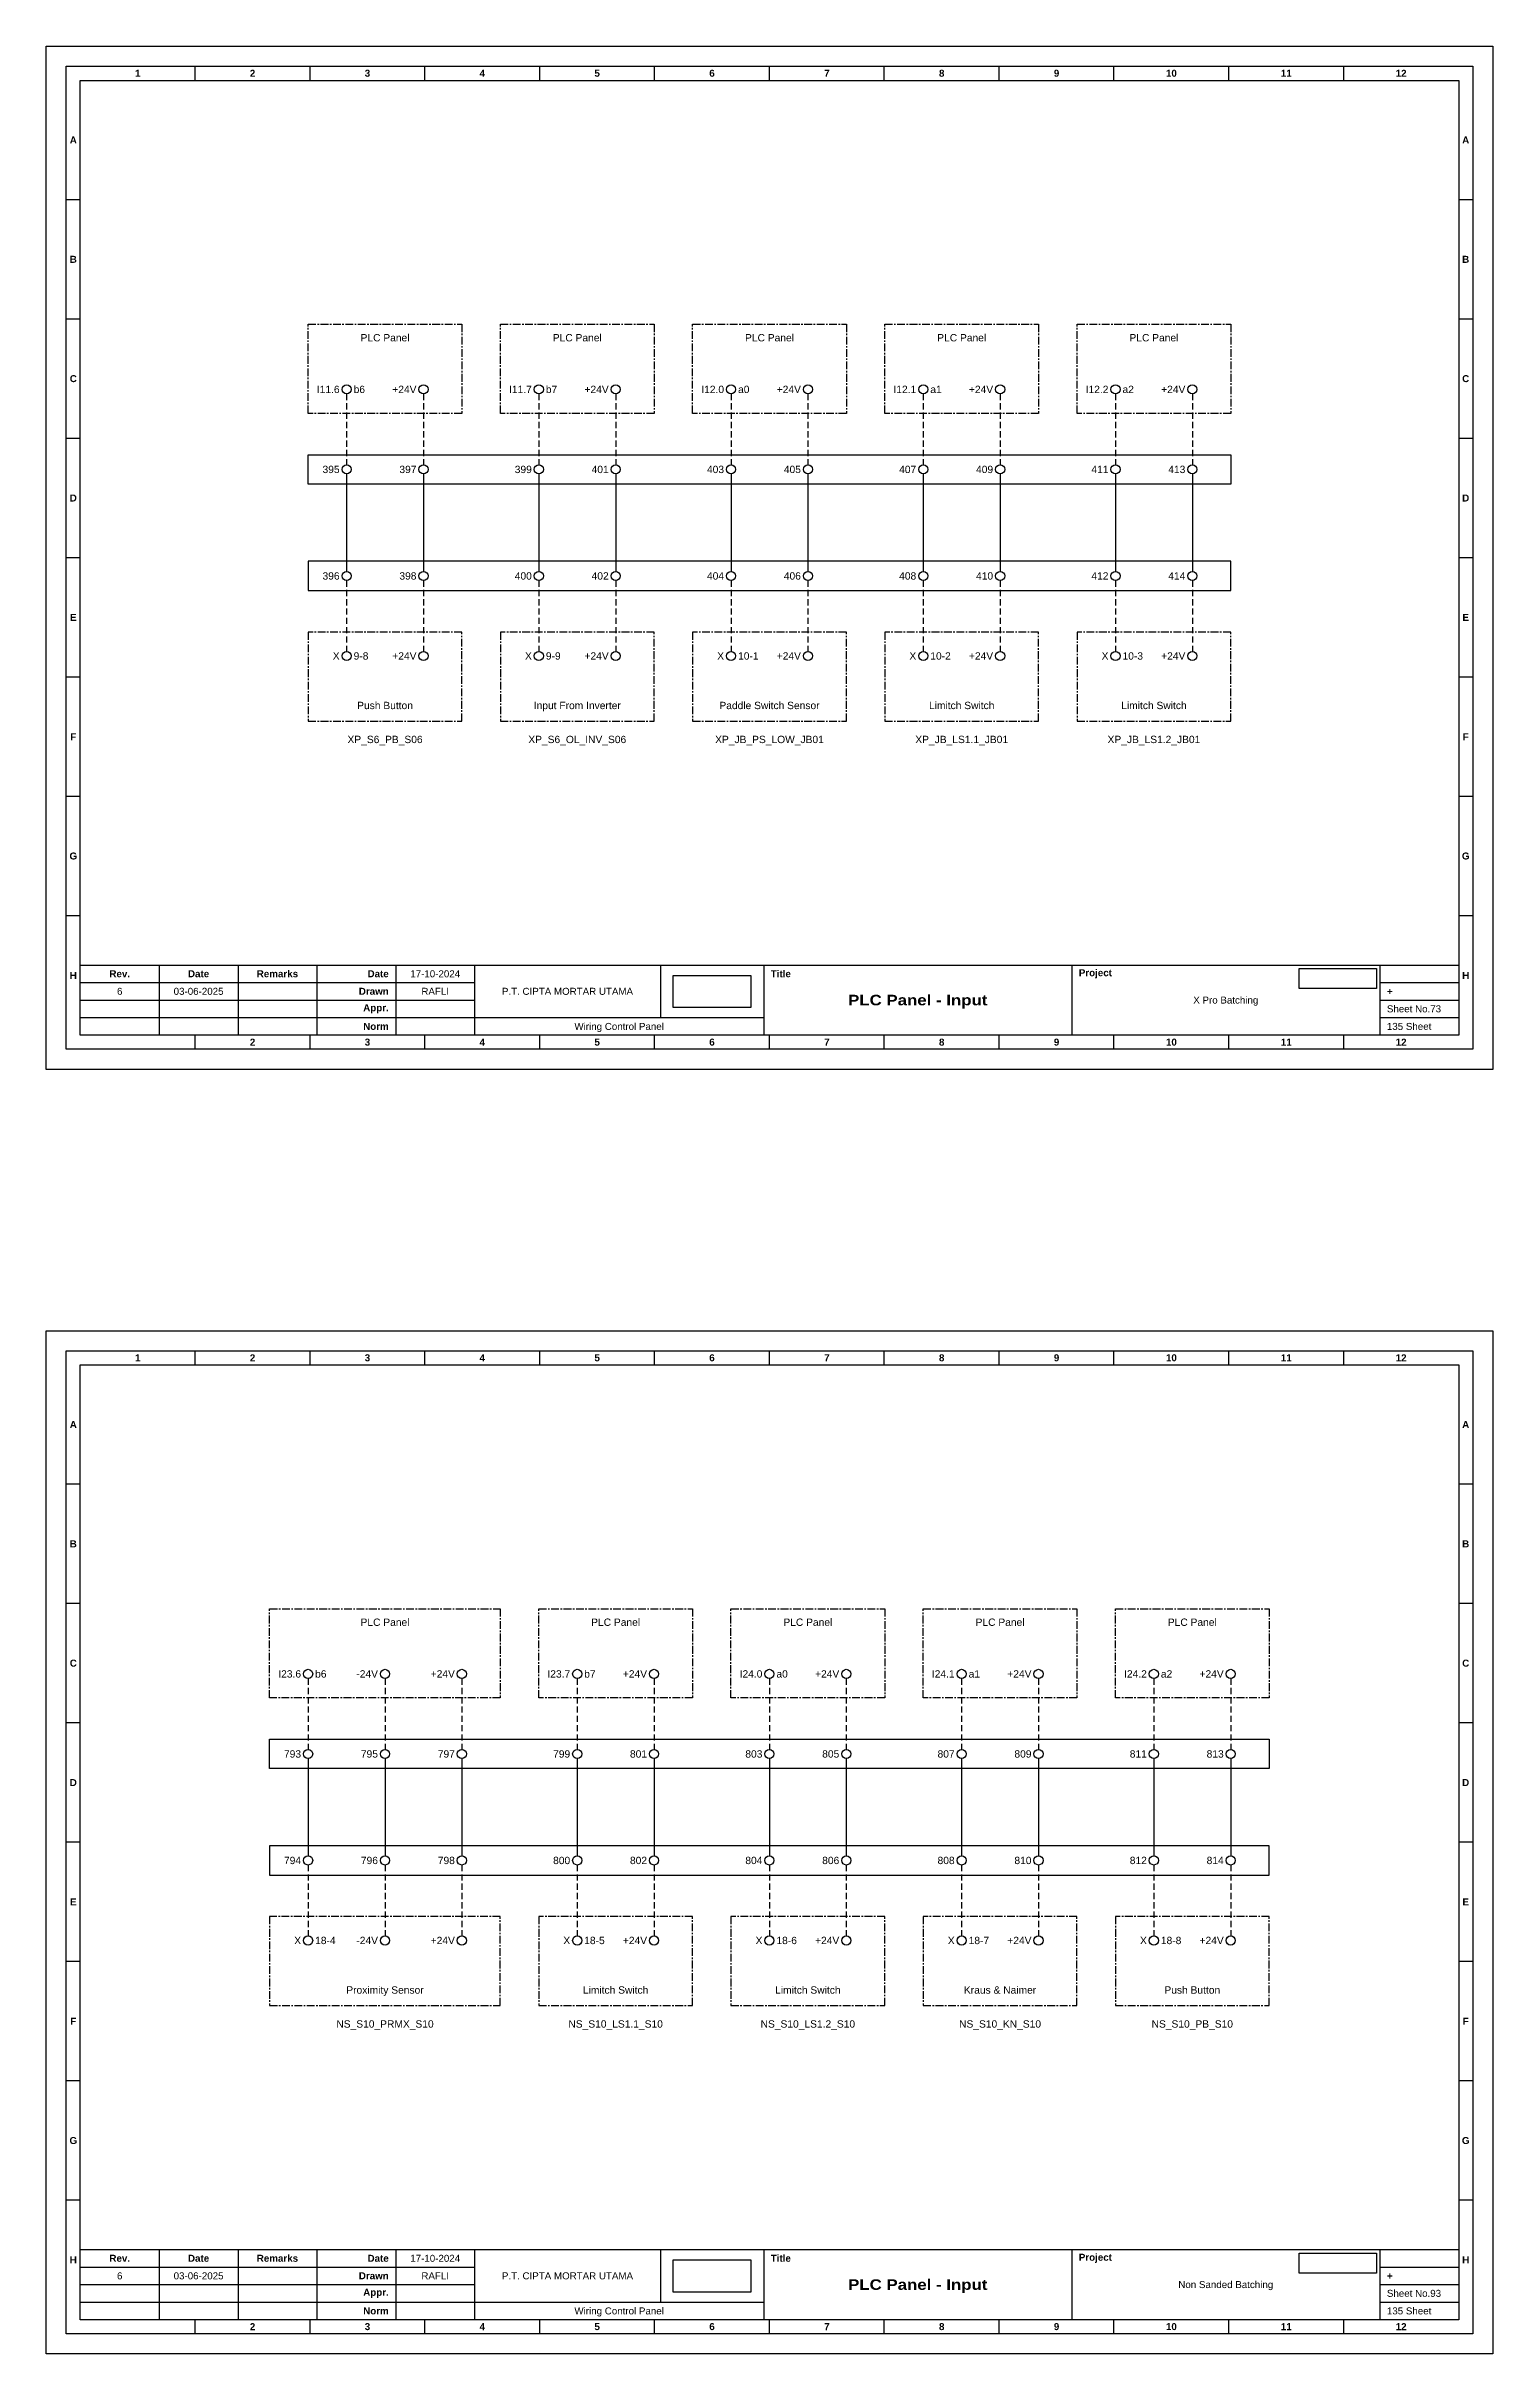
# Model space of a CAD drawing. Header units: millimetres. Extents: x 2277 to 9242, y 1004 to 1739.
# Drawn here: x 4383.2 to 4679.3, y 1003.8 to 1475.9 of the extents above; entities that cross this region are included whole.
import ezdxf
from ezdxf.enums import TextEntityAlignment as Align

# ---------------------------------------------------------------- set-up
doc = ezdxf.new("R2010")
doc.units = ezdxf.units.MM
doc.linetypes.add('CENTER', pattern=[50.8, 31.75, -6.35, 6.35, -6.35])
doc.linetypes.add('HIDDEN', pattern=[9.525, 6.35, -3.175])
doc.styles.add('Bold', font='ariblk.ttf', dxfattribs={"height": 25.4})
doc.styles.get("Standard").update_dxf_attribs({"font": 'arial.ttf'})
picture_1 = doc.add_image_def('image1.png', size_in_pixel=(2048, 847))
picture_2 = doc.add_image_def('image2.png', size_in_pixel=(2092, 542))

# ---------------------------------------------------------------- blocks, each defined once
blk = doc.blocks.new('KOP MU PROJECT')
at = {"color": 6, "ltscale": 50}
for p, q in [((27.74, 184.05), (27.74, 186.66)), ((49.13, 184.05), (49.13, 186.66)), ((70.51, 184.05), (70.51, 186.66)), ((91.89, 184.05), (91.89, 186.66)), ((113.27, 184.05), (113.27, 186.66)), ((134.66, 184.05), (134.66, 186.66)), ((156.04, 184.05), (156.04, 186.66)), ((177.42, 184.05), (177.42, 186.66)), ((198.8, 184.05), (198.8, 186.66)), ((220.19, 184.05), (220.19, 186.66)), ((241.57, 184.05), (241.57, 186.66)), ((6.36, 161.84), (3.75, 161.84)), ((265.59, 161.84), (262.98, 161.84)), ((6.36, 139.63), (3.75, 139.63)), ((265.59, 139.63), (262.98, 139.63)), ((6.36, 117.42), (3.75, 117.42)), ((265.59, 117.42), (262.98, 117.42)), ((6.36, 95.22), (3.75, 95.22)), ((265.59, 95.22), (262.98, 95.22)), ((6.36, 73.01), (3.75, 73.01)), ((265.59, 73.01), (262.98, 73.01)), ((6.36, 50.8), (3.75, 50.8)), ((265.59, 50.8), (262.98, 50.8)), ((6.36, 28.59), (3.75, 28.59)), ((265.59, 28.59), (262.98, 28.59)), ((27.74, 3.75), (27.74, 6.36)), ((49.13, 3.75), (49.13, 6.36)), ((70.51, 3.75), (70.51, 6.36)), ((91.89, 3.75), (91.89, 6.36)), ((113.27, 3.75), (113.27, 6.36)), ((134.66, 3.75), (134.66, 6.36)), ((156.04, 3.75), (156.04, 6.36)), ((177.42, 3.75), (177.42, 6.36)), ((198.8, 3.75), (198.8, 6.36)), ((220.19, 3.75), (220.19, 6.36)), ((241.57, 3.75), (241.57, 6.36))]:
    blk.add_line(p, q, dxfattribs=at)
at = {"ltscale": 50}
for p, q in [((6.36, 19.41), (262.98, 19.41)), ((21.04, 19.41), (21.04, 6.36)), ((35.72, 19.41), (35.72, 6.36)), ((50.41, 19.41), (50.41, 6.36)), ((65.09, 19.41), (65.09, 6.36)), ((79.77, 19.41), (79.77, 6.36)), ((114.35, 19.41), (114.35, 9.62)), ((133.6, 19.41), (133.6, 6.36)), ((190.95, 19.41), (190.95, 6.36)), ((248.3, 19.41), (248.3, 6.36)), ((6.36, 16.15), (79.77, 16.15)), ((6.36, 12.89), (79.77, 12.89)), ((248.3, 16.15), (262.98, 16.15)), ((248.3, 12.89), (262.98, 12.89)), ((6.36, 9.62), (133.6, 9.62)), ((248.3, 9.62), (262.98, 9.62))]:
    blk.add_line(p, q, dxfattribs=at)
at = {"color": 1, "ltscale": 50}
blk.add_lwpolyline([(269.34, 0), (0, 0), (0, 190.41), (269.34, 190.41)], close=True, dxfattribs=at)
at = {"color": 6, "ltscale": 50}
for points in [[(265.59, 3.75), (3.75, 3.75), (3.75, 186.66), (265.59, 186.66)], [(262.98, 6.36), (6.36, 6.36), (6.36, 184.05), (262.98, 184.05)]]:
    blk.add_lwpolyline(points, close=True, dxfattribs=at)
at = {"ltscale": 50, "char_height": 1.305, "attachment_point": 4}
for s, width, heights, insert in [('\\pxqc;{\\fArial|b1|i0|c0|p34;1}', 21.3825, [2.51], (6.36, 185.36)), ('\\pxqc;{\\fArial|b1|i0|c0|p34;2}', 21.3825, [2.51], (27.74, 185.36)), ('\\pxqc;{\\fArial|b1|i0|c0|p34;3}', 21.3825, [2.51], (49.13, 185.36)), ('\\pxqc;{\\fArial|b1|i0|c0|p34;4}', 21.3825, [2.51], (70.51, 185.36)), ('\\pxqc;{\\fArial|b1|i0|c0|p34;5}', 21.3825, [2.51], (91.89, 185.36)), ('\\pxqc;{\\fArial|b1|i0|c0|p34;6}', 21.3825, [2.51], (113.27, 185.36)), ('\\pxqc;{\\fArial|b1|i0|c0|p34;7}', 21.3825, [2.51], (134.66, 185.36)), ('\\pxqc;{\\fArial|b1|i0|c0|p34;8}', 21.3825, [2.51], (156.04, 185.36)), ('\\pxqc;{\\fArial|b1|i0|c0|p34;9}', 21.3825, [2.51], (177.42, 185.36)), ('\\pxqc;{\\fArial|b1|i0|c0|p34;10}', 21.3825, [2.51], (198.8, 185.36)), ('\\pxqc;{\\fArial|b1|i0|c0|p34;11}', 21.3825, [2.51], (220.19, 185.36)), ('\\pxqc;{\\fArial|b1|i0|c0|p34;12}', 21.3825, [2.51], (241.57, 185.36)), ('\\pxqc;{\\fArial|b1|i0|c0|p34;A}', 2.61, [2.51], (3.75, 172.95)), ('\\pxqc;{\\fArial|b1|i0|c0|p34;A}', 2.61, [2.51], (262.98, 172.95)), ('\\pxqc;{\\fArial|b1|i0|c0|p34;B}', 2.61, [2.51], (3.75, 150.74)), ('\\pxqc;{\\fArial|b1|i0|c0|p34;B}', 2.61, [2.51], (262.98, 150.74)), ('\\pxqc;{\\fArial|b1|i0|c0|p34;C}', 2.61, [2.51], (3.75, 128.53)), ('\\pxqc;{\\fArial|b1|i0|c0|p34;C}', 2.61, [2.51], (262.98, 128.53)), ('\\pxqc;{\\fArial|b1|i0|c0|p34;D}', 2.61, [2.51], (3.75, 106.32)), ('\\pxqc;{\\fArial|b1|i0|c0|p34;D}', 2.61, [2.51], (262.98, 106.32)), ('\\pxqc;{\\fArial|b1|i0|c0|p34;E}', 2.61, [2.51], (3.75, 84.11)), ('\\pxqc;{\\fArial|b1|i0|c0|p34;E}', 2.61, [2.51], (262.98, 84.11)), ('\\pxqc;{\\fArial|b1|i0|c0|p34;F}', 2.61, [2.51], (3.75, 61.9)), ('\\pxqc;{\\fArial|b1|i0|c0|p34;F}', 2.61, [2.51], (262.98, 61.9)), ('\\pxqc;{\\fArial|b1|i0|c0|p34;G}', 2.61, [2.51], (3.75, 39.69)), ('\\pxqc;{\\fArial|b1|i0|c0|p34;G}', 2.61, [2.51], (262.98, 39.69)), ('\\pxqc;{\\fArial|b1|i0|c0|p34;H}', 2.61, [2.51], (3.75, 17.47)), ('\\pxqc;{\\fArial|b1|i0|c0|p34;Rev.}', 14.6811, [2.88], (6.36, 17.78)), ('\\pxqc;{\\fArial|b1|i0|c0|p34;Date}', 14.6811, [2.88], (21.04, 17.78)), ('\\pxqc;{\\fArial|b1|i0|c0|p34;Remarks}', 14.6811, [2.88], (35.72, 17.78)), ('\\pxqr;{\\fArial|b1|i0|c0|p34;Date}', 13.3761, [2.88], (50.41, 17.78)), ('\\pxql;{\\fArial|b1|i0|c0|p34;Title}', 50.2419, [2.88], (134.9, 17.78)), ('\\pxql;{\\fArial|b1|i0|c0|p34;Project}', 50.2419, [2.88], (192.25, 17.78)), ('\\pxqc;{\\fArial|b1|i0|c0|p34;H}', 2.61, [2.51], (262.98, 17.47)), ('\\pxqr;{\\fArial|b1|i0|c0|p34;Drawn}', 13.3761, [2.88], (50.41, 14.52)), ('\\pxql;{\\fArial|b1|i0|c0|p34;+}', 14.6811, [2.88], (249.61, 14.52)), ('\\pxqr;{\\fArial|b1|i0|c0|p34;Appr.}', 13.3761, [2.88], (50.41, 11.26)), ('\\pxqr;{\\fArial|b1|i0|c0|p34;Norm}', 13.3761, [2.88], (50.41, 7.99)), ('\\pxqc;{\\fArial|b1|i0|c0|p34;2}', 21.3825, [2.51], (27.74, 5.06)), ('\\pxqc;{\\fArial|b1|i0|c0|p34;3}', 21.3825, [2.51], (49.13, 5.06)), ('\\pxqc;{\\fArial|b1|i0|c0|p34;4}', 21.3825, [2.51], (70.51, 5.06)), ('\\pxqc;{\\fArial|b1|i0|c0|p34;5}', 21.3825, [2.51], (91.89, 5.06)), ('\\pxqc;{\\fArial|b1|i0|c0|p34;6}', 21.3825, [2.51], (113.27, 5.06)), ('\\pxqc;{\\fArial|b1|i0|c0|p34;7}', 21.3825, [2.51], (134.66, 5.06)), ('\\pxqc;{\\fArial|b1|i0|c0|p34;8}', 21.3825, [2.51], (156.04, 5.06)), ('\\pxqc;{\\fArial|b1|i0|c0|p34;9}', 21.3825, [2.51], (177.42, 5.06)), ('\\pxqc;{\\fArial|b1|i0|c0|p34;10}', 21.3825, [2.51], (198.8, 5.06)), ('\\pxqc;{\\fArial|b1|i0|c0|p34;11}', 21.3825, [2.51], (220.19, 5.06)), ('\\pxqc;{\\fArial|b1|i0|c0|p34;12}', 21.3825, [2.51], (241.57, 5.06))]:
    blk.add_mtext_dynamic_manual_height_columns(s, width=width, gutter_width=0.0326, heights=heights, dxfattribs=dict(at, insert=insert))
at = {"ltscale": 50}
for tag, p in [('DATECREATED', (72.43, 17.78)), ('REV', (13.7, 14.52)), ('REVDATE', (28.38, 14.52)), ('REMARKS', (43.06, 14.52)), ('DRAWN', (72.43, 14.52)), ('COMPANY', (97.06, 14.52)), ('PROJECT', (219.62, 12.89)), ('NORM', (72.43, 7.99)), ('APPR', (72.43, 11.26)), ('DRAWINGCATEGORY', (106.68, 7.99)), ('DESCRIPTION', (162.27, 10.03))]:
    blk.add_attdef(tag, text='', height=1.3, dxfattribs=at).set_placement(p, align=Align.MIDDLE_CENTER)
at = {"ltscale": 50, "style": 'Bold'}
blk.add_attdef('TITLE', text='', height=1.96, dxfattribs=at).set_placement((162.27, 12.89), align=Align.MIDDLE_CENTER)
at = {"ltscale": 50}
for tag, p in [('TOTALSHEET', (249.61, 7.99)), ('SHEETNUMBER', (249.61, 11.26))]:
    blk.add_attdef(tag, text='', height=1.3, dxfattribs=at).set_placement(p, align=Align.MIDDLE_LEFT)
image = blk.add_image(picture_1, insert=(116.72, 11.48), size_in_units=(14.5, 6), dxfattribs=at)
image.dxf.flags = 15
image = blk.add_image(picture_2, insert=(233.29, 15.04), size_in_units=(14.36, 3.72), dxfattribs=at)
image.dxf.flags = 15

msp = doc.modelspace()

# ---------------------------------------------------------------- linework, layer by layer
at = {"linetype": 'HIDDEN', "ltscale": 0.2}
for p, q in [((4444.75, 1404.75), (4444.75, 1390.25)), ((4460.48, 1404.75), (4460.48, 1390.25)), ((4484.08, 1404.75), (4484.08, 1390.25)), ((4499.82, 1404.75), (4499.82, 1390.25)), ((4523.42, 1404.75), (4523.42, 1390.25)), ((4539.16, 1404.75), (4539.16, 1390.25)), ((4562.76, 1404.75), (4562.76, 1390.25)), ((4578.5, 1404.75), (4578.5, 1390.25)), ((4602.1, 1404.75), (4602.1, 1390.25)), ((4617.84, 1404.75), (4617.84, 1390.25)), ((4444.75, 1366.59), (4444.75, 1352.09)), ((4460.48, 1366.59), (4460.48, 1352.09)), ((4484.08, 1366.59), (4484.08, 1352.09)), ((4499.82, 1366.59), (4499.82, 1352.09)), ((4523.42, 1366.59), (4523.42, 1352.09)), ((4539.16, 1366.59), (4539.16, 1352.09)), ((4562.76, 1366.59), (4562.76, 1352.09)), ((4578.5, 1366.59), (4578.5, 1352.09)), ((4602.1, 1366.59), (4602.1, 1352.09)), ((4617.84, 1366.59), (4617.84, 1352.09)), ((4436.86, 1141.97), (4436.86, 1127.48)), ((4452.6, 1141.97), (4452.6, 1127.48)), ((4468.33, 1141.97), (4468.33, 1127.48)), ((4491.94, 1141.97), (4491.94, 1127.48)), ((4507.67, 1141.97), (4507.67, 1127.48)), ((4531.27, 1141.97), (4531.27, 1127.48)), ((4547.01, 1141.97), (4547.01, 1127.48)), ((4570.61, 1141.97), (4570.61, 1127.48)), ((4586.35, 1141.97), (4586.35, 1127.48)), ((4609.95, 1141.97), (4609.95, 1127.48)), ((4625.69, 1141.97), (4625.69, 1127.48)), ((4436.86, 1103.81), (4436.86, 1089.32)), ((4452.6, 1103.81), (4452.6, 1089.32)), ((4468.33, 1103.81), (4468.33, 1089.32)), ((4491.94, 1103.81), (4491.94, 1089.32)), ((4507.67, 1103.81), (4507.67, 1089.32)), ((4531.27, 1103.81), (4531.27, 1089.32)), ((4547.01, 1103.81), (4547.01, 1089.32)), ((4570.61, 1103.81), (4570.61, 1089.32)), ((4586.35, 1103.81), (4586.35, 1089.32)), ((4609.95, 1103.81), (4609.95, 1089.32)), ((4625.69, 1103.81), (4625.69, 1089.32))]:
    msp.add_line(p, q, dxfattribs=at)
at = {"ltscale": 0.2}
for p, q in [((4444.75, 1388.38), (4444.75, 1368.46)), ((4460.48, 1388.38), (4460.48, 1368.46)), ((4484.08, 1388.38), (4484.08, 1368.46)), ((4499.82, 1388.38), (4499.82, 1368.46)), ((4523.42, 1388.38), (4523.42, 1368.46)), ((4539.16, 1388.38), (4539.16, 1368.46)), ((4562.76, 1388.38), (4562.76, 1368.46)), ((4578.5, 1388.38), (4578.5, 1368.46)), ((4602.1, 1388.38), (4602.1, 1368.46)), ((4617.84, 1388.38), (4617.84, 1368.46)), ((4436.86, 1125.6), (4436.86, 1105.69)), ((4452.6, 1125.6), (4452.6, 1105.69)), ((4468.33, 1125.6), (4468.33, 1105.69)), ((4491.94, 1125.6), (4491.94, 1105.69)), ((4507.67, 1125.6), (4507.67, 1105.69)), ((4531.27, 1125.6), (4531.27, 1105.69)), ((4547.01, 1125.6), (4547.01, 1105.69)), ((4570.61, 1125.6), (4570.61, 1105.69)), ((4586.35, 1125.6), (4586.35, 1105.69)), ((4609.95, 1125.6), (4609.95, 1105.69)), ((4625.69, 1125.6), (4625.69, 1105.69))]:
    msp.add_line(p, q, dxfattribs=at)
at = {"linetype": 'CENTER', "ltscale": 0.05}
for points in [[(4436.88, 1419.01), (4468.35, 1419.01), (4468.35, 1400.79), (4436.88, 1400.79)], [(4476.22, 1419.01), (4507.69, 1419.01), (4507.69, 1400.79), (4476.22, 1400.79)], [(4515.56, 1419.01), (4547.03, 1419.01), (4547.03, 1400.79), (4515.56, 1400.79)], [(4554.89, 1419.01), (4586.37, 1419.01), (4586.37, 1400.79), (4554.89, 1400.79)], [(4594.23, 1419.01), (4625.7, 1419.01), (4625.7, 1400.79), (4594.23, 1400.79)], [(4436.88, 1337.83), (4468.35, 1337.83), (4468.35, 1356.05), (4436.88, 1356.05)], [(4476.22, 1337.83), (4507.69, 1337.83), (4507.69, 1356.05), (4476.22, 1356.05)], [(4515.56, 1337.83), (4547.03, 1337.83), (4547.03, 1356.05), (4515.56, 1356.05)], [(4554.89, 1337.83), (4586.37, 1337.83), (4586.37, 1356.05), (4554.89, 1356.05)], [(4594.23, 1337.83), (4625.7, 1337.83), (4625.7, 1356.05), (4594.23, 1356.05)], [(4428.99, 1156.24), (4476.2, 1156.24), (4476.2, 1138.01), (4428.99, 1138.01)], [(4484.07, 1156.24), (4515.54, 1156.24), (4515.54, 1138.01), (4484.07, 1138.01)], [(4523.41, 1156.24), (4554.88, 1156.24), (4554.88, 1138.01), (4523.41, 1138.01)], [(4562.75, 1156.24), (4594.22, 1156.24), (4594.22, 1138.01), (4562.75, 1138.01)], [(4602.09, 1156.24), (4633.56, 1156.24), (4633.56, 1138.01), (4602.09, 1138.01)], [(4428.99, 1075.05), (4476.2, 1075.05), (4476.2, 1093.28), (4428.99, 1093.28)], [(4484.07, 1075.05), (4515.54, 1075.05), (4515.54, 1093.28), (4484.07, 1093.28)], [(4523.41, 1075.05), (4554.88, 1075.05), (4554.88, 1093.28), (4523.41, 1093.28)], [(4562.75, 1075.05), (4594.22, 1075.05), (4594.22, 1093.28), (4562.75, 1093.28)], [(4602.09, 1075.05), (4633.56, 1075.05), (4633.56, 1093.28), (4602.09, 1093.28)]]:
    msp.add_lwpolyline(points, close=True, dxfattribs=at)
at = {"ltscale": 0.05}
for points in [[(4436.88, 1392.32), (4625.7, 1392.32), (4625.7, 1386.31), (4436.88, 1386.31)], [(4436.88, 1364.52), (4625.7, 1364.52), (4625.7, 1370.53), (4436.88, 1370.53)], [(4428.99, 1129.55), (4633.56, 1129.55), (4633.56, 1123.54), (4428.99, 1123.54)], [(4428.99, 1101.74), (4633.56, 1101.74), (4633.56, 1107.76), (4428.99, 1107.76)]]:
    msp.add_lwpolyline(points, close=True, dxfattribs=at)
for centre in [(4444.75, 1405.69), (4460.48, 1405.69), (4484.08, 1405.69), (4499.82, 1405.69), (4523.42, 1405.69), (4539.16, 1405.69), (4562.76, 1405.69), (4578.5, 1405.69), (4602.1, 1405.69), (4617.84, 1405.69), (4444.75, 1389.32), (4460.48, 1389.32), (4484.08, 1389.32), (4499.82, 1389.32), (4523.42, 1389.32), (4539.16, 1389.32), (4562.76, 1389.32), (4578.5, 1389.32), (4602.1, 1389.32), (4617.84, 1389.32), (4444.75, 1367.53), (4460.48, 1367.53), (4484.08, 1367.53), (4499.82, 1367.53), (4523.42, 1367.53), (4539.16, 1367.53), (4562.76, 1367.53), (4578.5, 1367.53), (4602.1, 1367.53), (4617.84, 1367.53), (4444.75, 1351.16), (4460.48, 1351.16), (4484.08, 1351.16), (4499.82, 1351.16), (4523.42, 1351.16), (4539.16, 1351.16), (4562.76, 1351.16), (4578.5, 1351.16), (4602.1, 1351.16), (4617.84, 1351.16), (4436.86, 1142.91), (4452.6, 1142.91), (4468.33, 1142.91), (4491.94, 1142.91), (4507.67, 1142.91), (4531.27, 1142.91), (4547.01, 1142.91), (4570.61, 1142.91), (4586.35, 1142.91), (4609.95, 1142.91), (4625.69, 1142.91), (4436.86, 1126.54), (4452.6, 1126.54), (4468.33, 1126.54), (4491.94, 1126.54), (4507.67, 1126.54), (4531.27, 1126.54), (4547.01, 1126.54), (4570.61, 1126.54), (4586.35, 1126.54), (4609.95, 1126.54), (4625.69, 1126.54), (4436.86, 1104.75), (4452.6, 1104.75), (4468.33, 1104.75), (4491.94, 1104.75), (4507.67, 1104.75), (4531.27, 1104.75), (4547.01, 1104.75), (4570.61, 1104.75), (4586.35, 1104.75), (4609.95, 1104.75), (4625.69, 1104.75), (4436.86, 1088.38), (4452.6, 1088.38), (4468.33, 1088.38), (4491.94, 1088.38), (4507.67, 1088.38), (4531.27, 1088.38), (4547.01, 1088.38), (4570.61, 1088.38), (4586.35, 1088.38), (4609.95, 1088.38), (4625.69, 1088.38)]:
    msp.add_circle(centre, 0.938)

# ---------------------------------------------------------------- block references
at = {"xscale": 1.099296583304004, "yscale": 1.099296583304004, "zscale": 1.099296583304004}
for p, values in [((4383.25, 1266.59), {'TITLE': 'PLC Panel - Input', 'PROJECT': 'X Pro Batching', 'COMPANY': 'P.T. CIPTA MORTAR UTAMA', 'DRAWINGCATEGORY': 'Wiring Control Panel', 'DRAWN': 'RAFLI', 'DATECREATED': '17-10-2024', 'REVDATE': '03-06-2025', 'REV': '6', 'SHEETNUMBER': 'Sheet No.73', 'TOTALSHEET': '135 Sheet'}), ((4383.25, 1003.81), {'TITLE': 'PLC Panel - Input', 'PROJECT': 'Non Sanded Batching', 'COMPANY': 'P.T. CIPTA MORTAR UTAMA', 'DRAWINGCATEGORY': 'Wiring Control Panel', 'DRAWN': 'RAFLI', 'DATECREATED': '17-10-2024', 'REVDATE': '03-06-2025', 'REV': '6', 'SHEETNUMBER': 'Sheet No.93', 'TOTALSHEET': '135 Sheet'})]:
    msp.add_blockref('KOP MU PROJECT', p, dxfattribs=at).add_auto_attribs(values)

# ---------------------------------------------------------------- texts
for s, p in [('PLC Panel', (4452.61, 1417.01)), ('PLC Panel', (4491.95, 1417.01)), ('PLC Panel', (4531.29, 1417.01)), ('PLC Panel', (4570.63, 1417.01)), ('PLC Panel', (4609.97, 1417.01)), ('XP_S6_PB_S06', (4452.61, 1334.83)), ('XP_S6_OL_INV_S06', (4491.95, 1334.83)), ('XP_JB_PS_LOW_JB01', (4531.29, 1334.83)), ('XP_JB_LS1.1_JB01', (4570.63, 1334.83)), ('XP_JB_LS1.2_JB01', (4609.97, 1334.83)), ('PLC Panel', (4452.6, 1154.24)), ('PLC Panel', (4499.8, 1154.24)), ('PLC Panel', (4539.14, 1154.24)), ('PLC Panel', (4578.48, 1154.24)), ('PLC Panel', (4617.82, 1154.24)), ('NS_S10_PRMX_S10', (4452.6, 1072.05)), ('NS_S10_LS1.1_S10', (4499.8, 1072.05)), ('NS_S10_LS1.2_S10', (4539.14, 1072.05)), ('NS_S10_KN_S10', (4578.48, 1072.05)), ('NS_S10_PB_S10', (4617.82, 1072.05))]:
    msp.add_text(s, height=1.5).set_placement(p, align=Align.TOP_CENTER)
for s, p in [('I11.6', (4443.31, 1405.69)), ('+24V', (4459.04, 1405.69)), ('I11.7', (4482.65, 1405.69)), ('+24V', (4498.38, 1405.69)), ('I12.0', (4521.99, 1405.69)), ('+24V', (4537.72, 1405.69)), ('I12.1', (4561.32, 1405.69)), ('+24V', (4577.06, 1405.69)), ('I12.2', (4600.66, 1405.69)), ('+24V', (4616.4, 1405.69)), ('395', (4443.31, 1389.32)), ('397', (4459.04, 1389.32)), ('399', (4482.65, 1389.32)), ('401', (4498.38, 1389.32)), ('403', (4521.99, 1389.32)), ('405', (4537.72, 1389.32)), ('407', (4561.32, 1389.32)), ('409', (4577.06, 1389.32)), ('411', (4600.66, 1389.32)), ('413', (4616.4, 1389.32)), ('396', (4443.31, 1367.53)), ('398', (4459.04, 1367.53)), ('400', (4482.65, 1367.53)), ('402', (4498.38, 1367.53)), ('404', (4521.99, 1367.53)), ('406', (4537.72, 1367.53)), ('408', (4561.32, 1367.53)), ('410', (4577.06, 1367.53)), ('412', (4600.66, 1367.53)), ('414', (4616.4, 1367.53)), ('X', (4443.31, 1351.16)), ('+24V', (4459.04, 1351.16)), ('X', (4482.65, 1351.16)), ('+24V', (4498.38, 1351.16)), ('X', (4521.99, 1351.16)), ('+24V', (4537.72, 1351.16)), ('X', (4561.32, 1351.16)), ('+24V', (4577.06, 1351.16)), ('X', (4600.66, 1351.16)), ('+24V', (4616.4, 1351.16)), ('I23.6', (4435.42, 1142.91)), ('-24V', (4451.16, 1142.91)), ('+24V', (4466.9, 1142.91)), ('I23.7', (4490.5, 1142.91)), ('+24V', (4506.23, 1142.91)), ('I24.0', (4529.84, 1142.91)), ('+24V', (4545.57, 1142.91)), ('I24.1', (4569.18, 1142.91)), ('+24V', (4584.91, 1142.91)), ('I24.2', (4608.52, 1142.91)), ('+24V', (4624.25, 1142.91)), ('793', (4435.42, 1126.54)), ('795', (4451.16, 1126.54)), ('797', (4466.9, 1126.54)), ('799', (4490.5, 1126.54)), ('801', (4506.23, 1126.54)), ('803', (4529.84, 1126.54)), ('805', (4545.57, 1126.54)), ('807', (4569.18, 1126.54)), ('809', (4584.91, 1126.54)), ('811', (4608.52, 1126.54)), ('813', (4624.25, 1126.54)), ('794', (4435.42, 1104.75)), ('796', (4451.16, 1104.75)), ('798', (4466.9, 1104.75)), ('800', (4490.5, 1104.75)), ('802', (4506.23, 1104.75)), ('804', (4529.84, 1104.75)), ('806', (4545.57, 1104.75)), ('808', (4569.18, 1104.75)), ('810', (4584.91, 1104.75)), ('812', (4608.52, 1104.75)), ('814', (4624.25, 1104.75)), ('X', (4435.42, 1088.38)), ('-24V', (4451.16, 1088.38)), ('+24V', (4466.9, 1088.38)), ('X', (4490.5, 1088.38)), ('+24V', (4506.23, 1088.38)), ('X', (4529.84, 1088.38)), ('+24V', (4545.57, 1088.38)), ('X', (4569.18, 1088.38)), ('+24V', (4584.91, 1088.38)), ('X', (4608.52, 1088.38)), ('+24V', (4624.25, 1088.38))]:
    msp.add_text(s, height=1.5).set_placement(p, align=Align.MIDDLE_RIGHT)
for s, p in [('b6', (4446.18, 1405.69)), ('b7', (4485.52, 1405.69)), ('a0', (4524.86, 1405.69)), ('a1', (4564.2, 1405.69)), ('a2', (4603.54, 1405.69)), ('9-8', (4446.18, 1351.16)), ('9-9', (4485.52, 1351.16)), ('10-1', (4524.86, 1351.16)), ('10-2', (4564.2, 1351.16)), ('10-3', (4603.54, 1351.16)), ('b6', (4438.3, 1142.91)), ('b7', (4493.37, 1142.91)), ('a0', (4532.71, 1142.91)), ('a1', (4572.05, 1142.91)), ('a2', (4611.39, 1142.91)), ('18-4', (4438.3, 1088.38)), ('18-5', (4493.37, 1088.38)), ('18-6', (4532.71, 1088.38)), ('18-7', (4572.05, 1088.38)), ('18-8', (4611.39, 1088.38))]:
    msp.add_text(s, height=1.5).set_placement(p, align=Align.MIDDLE_LEFT)
for s, p in [('Push Button', (4452.61, 1339.83)), ('Input From Inverter', (4491.95, 1339.83)), ('Paddle Switch Sensor', (4531.29, 1339.83)), ('Limitch Switch', (4570.63, 1339.83)), ('Limitch Switch', (4609.97, 1339.83)), ('Proximity Sensor', (4452.6, 1077.05)), ('Limitch Switch', (4499.8, 1077.05)), ('Limitch Switch', (4539.14, 1077.05)), ('Kraus & Naimer', (4578.48, 1077.05)), ('Push Button', (4617.82, 1077.05))]:
    msp.add_text(s, height=1.5).set_placement(p, align=Align.BOTTOM_CENTER)

doc.saveas('drawing.dxf')
